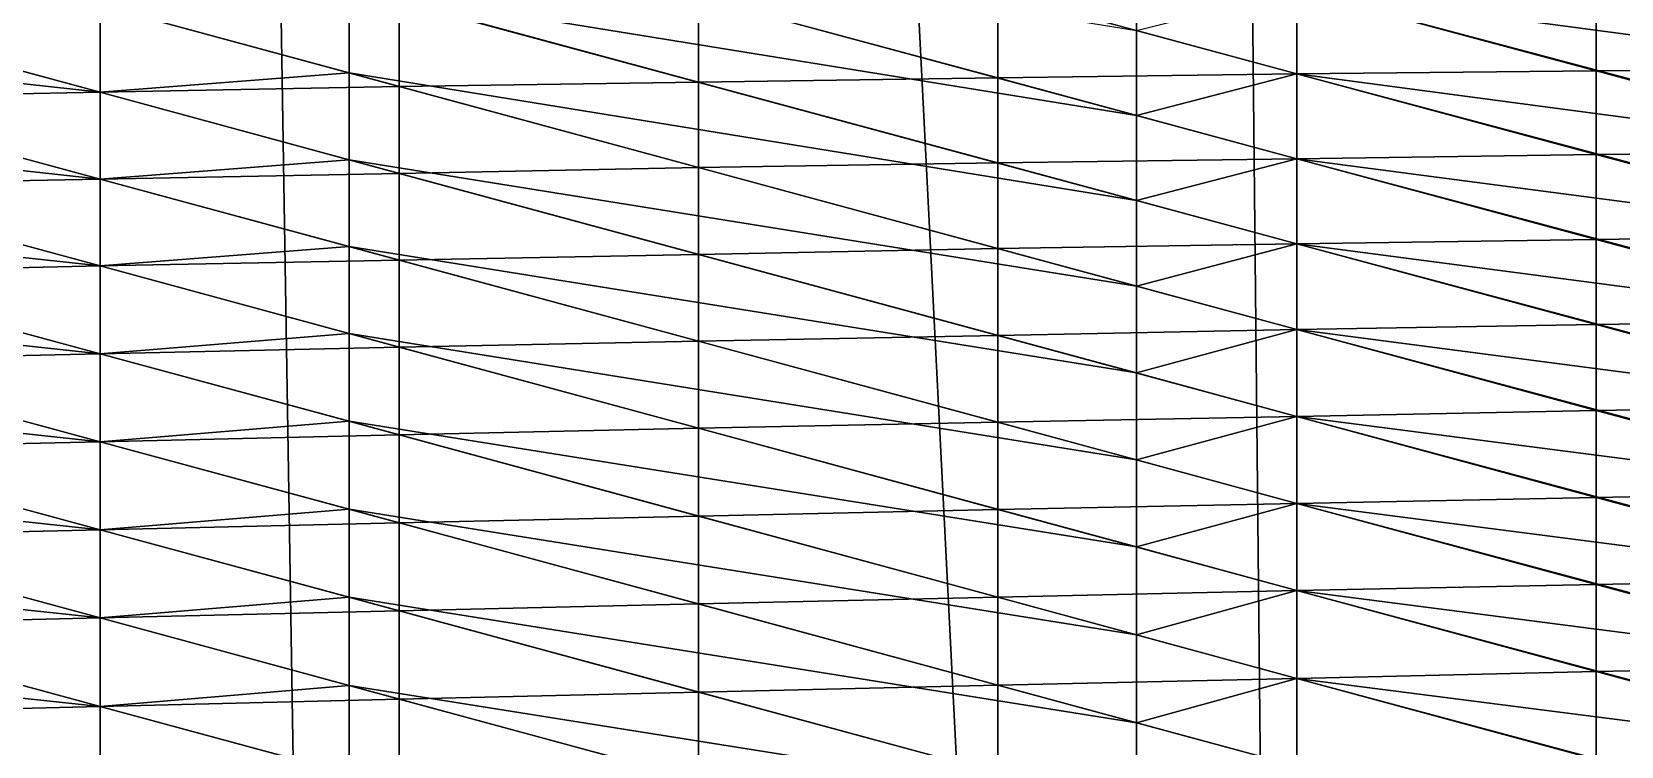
# Model space of a CAD drawing. Header units: metres. Extents: x -3 to 177, y -14 to 14.
# Drawn here: x 18.152 to 21.008, y -7.627 to -6.345 of the extents above; entities that cross this region are included whole.
import ezdxf

# ---------------------------------------------------------------- set-up
doc = ezdxf.new("R2010")
doc.units = ezdxf.units.M
doc.layers.add('ENGINE_ROOM', color=7, linetype='Continuous', true_color=0xa1acbe)
doc.layers.add('HULL', color=7, linetype='Continuous', true_color=0x528ba5)

msp = doc.modelspace()

# ---------------------------------------------------------------- linework, layer by layer
at = {"layer": 'ENGINE_ROOM'}
for points in [[(20.425, 14.067, 14.613), (21.5517, -14.1752, 14.6089), (21.5517, 14.1752, 14.6089)], [(20.1369, 14.0386, 14.6141), (20.425, -14.067, 14.613), (20.425, 14.067, 14.613)], [(20.425, 14.067, 14.613), (20.425, -14.067, 14.613), (21.5517, -14.1752, 14.6089)], [(18.7222, 13.8991, 14.6193), (20.1369, -14.0386, 14.6141), (20.1369, 14.0386, 14.6141)], [(20.1369, 14.0386, 14.6141), (20.1369, -14.0386, 14.6141), (20.425, -14.067, 14.613)], [(18.275, 13.855, 14.621), (18.7222, -13.8991, 14.6193), (18.7222, 13.8991, 14.6193)], [(18.7222, 13.8991, 14.6193), (18.7222, -13.8991, 14.6193), (20.1369, -14.0386, 14.6141)], [(17.3074, 13.7596, 14.6246), (18.275, -13.855, 14.621), (18.275, 13.855, 14.621)], [(18.275, 13.855, 14.621), (18.275, -13.855, 14.621), (18.7222, -13.8991, 14.6193)], [(17.3074, 13.7596, 14.6246), (17.3074, -13.7596, 14.6246), (18.275, -13.855, 14.621)], [(18.7222, -6.2655, 4.5624), (18.7222, -6.1131, 4.4834), (20.1369, -6.4947, 4.1408)], [(18.7222, -6.1131, 4.4834), (20.1369, -6.3422, 4.0585), (20.1369, -6.4947, 4.1408)], [(20.425, -6.27, 3.9005), (20.425, -6.1211, 3.8113), (21.5517, -6.4201, 3.5333)], [(20.425, -6.1211, 3.8113), (21.5517, -6.2716, 3.4409), (21.5517, -6.4201, 3.5333)], [(17.3074, -6.3472, 5.1146), (17.3074, -6.1916, 5.046), (18.275, -6.4533, 4.8177)], [(17.3074, -6.1916, 5.046), (18.275, -6.2977, 4.7466), (18.275, -6.4533, 4.8177)], [(18.275, -6.2977, 4.7466), (18.7222, -6.2655, 4.5624), (18.7222, -6.4186, 4.64)], [(18.7222, -6.4186, 4.64), (18.7222, -6.2655, 4.5624), (20.1369, -6.6474, 4.2229)], [(18.7222, -6.2655, 4.5624), (20.1369, -6.4947, 4.1408), (20.1369, -6.6474, 4.2229)], [(20.1369, -6.3422, 4.0585), (20.425, -6.27, 3.9005), (20.425, -6.4199, 3.9881)], [(20.425, -6.4199, 3.9881), (20.425, -6.27, 3.9005), (21.5517, -6.5697, 3.624)], [(20.425, -6.27, 3.9005), (21.5517, -6.4201, 3.5333), (21.5517, -6.5697, 3.624)], [(18.275, -6.4533, 4.8177), (18.275, -6.2977, 4.7466), (18.7222, -6.4186, 4.64)], [(17.3074, -6.5028, 5.1832), (17.3074, -6.3472, 5.1146), (18.275, -6.6091, 4.8886)], [(17.3074, -6.3472, 5.1146), (18.275, -6.4533, 4.8177), (18.275, -6.6091, 4.8886)], [(20.1369, -6.4947, 4.1408), (20.1369, -6.3422, 4.0585), (20.425, -6.4199, 3.9881)], [(18.275, -6.4533, 4.8177), (18.7222, -6.4186, 4.64), (18.7222, -6.5743, 4.7122)], [(18.7222, -6.5743, 4.7122), (18.7222, -6.4186, 4.64), (20.1369, -6.8012, 4.3026)], [(18.7222, -6.4186, 4.64), (20.1369, -6.6474, 4.2229), (20.1369, -6.8012, 4.3026)], [(20.1369, -6.4947, 4.1408), (20.425, -6.4199, 3.9881), (20.425, -6.5725, 4.071)], [(20.425, -6.5725, 4.071), (20.425, -6.4199, 3.9881), (21.5517, -6.7204, 3.713)], [(20.425, -6.4199, 3.9881), (21.5517, -6.5697, 3.624), (21.5517, -6.7204, 3.713)], [(18.275, -6.6091, 4.8886), (18.275, -6.4533, 4.8177), (18.7222, -6.5743, 4.7122)], [(17.3074, -6.6605, 5.2467), (17.3074, -6.5028, 5.1832), (18.275, -6.765, 4.9593)], [(17.3074, -6.5028, 5.1832), (18.275, -6.6091, 4.8886), (18.275, -6.765, 4.9593)], [(20.1369, -6.6474, 4.2229), (20.1369, -6.4947, 4.1408), (20.425, -6.5725, 4.071)], [(18.275, -6.6091, 4.8886), (18.7222, -6.5743, 4.7122), (18.7222, -6.7302, 4.7841)], [(18.7222, -6.7302, 4.7841), (18.7222, -6.5743, 4.7122), (20.1369, -6.9571, 4.3783)], [(18.7222, -6.5743, 4.7122), (20.1369, -6.8012, 4.3026), (20.1369, -6.9571, 4.3783)], [(20.1369, -6.6474, 4.2229), (20.425, -6.5725, 4.071), (20.425, -6.7251, 4.1537)], [(20.425, -6.7251, 4.1537), (20.425, -6.5725, 4.071), (21.5517, -6.8731, 3.7984)], [(20.425, -6.5725, 4.071), (21.5517, -6.7204, 3.713), (21.5517, -6.8731, 3.7984)], [(18.275, -6.765, 4.9593), (18.275, -6.6091, 4.8886), (18.7222, -6.7302, 4.7841)], [(20.1369, -6.8012, 4.3026), (20.1369, -6.6474, 4.2229), (20.425, -6.7251, 4.1537)], [(17.3074, -6.8183, 5.3101), (17.3074, -6.6605, 5.2467), (18.275, -6.9227, 5.0255)], [(17.3074, -6.6605, 5.2467), (18.275, -6.765, 4.9593), (18.275, -6.9227, 5.0255)], [(18.275, -6.765, 4.9593), (18.7222, -6.7302, 4.7841), (18.7222, -6.8861, 4.8558)], [(18.7222, -6.8861, 4.8558), (18.7222, -6.7302, 4.7841), (20.1369, -7.1132, 4.4535)], [(18.7222, -6.7302, 4.7841), (20.1369, -6.9571, 4.3783), (20.1369, -7.1132, 4.4535)], [(20.1369, -6.8012, 4.3026), (20.425, -6.7251, 4.1537), (20.425, -6.8792, 4.2339)], [(20.425, -6.8792, 4.2339), (20.425, -6.7251, 4.1537), (21.5517, -7.026, 3.8834)], [(20.425, -6.7251, 4.1537), (21.5517, -6.8731, 3.7984), (21.5517, -7.026, 3.8834)], [(18.275, -6.9227, 5.0255), (18.275, -6.765, 4.9593), (18.7222, -6.8861, 4.8558)], [(17.3074, -6.9761, 5.3735), (17.3074, -6.8183, 5.3101), (18.275, -7.0805, 5.0917)], [(17.3074, -6.8183, 5.3101), (18.275, -6.9227, 5.0255), (18.275, -7.0805, 5.0917)], [(20.1369, -6.9571, 4.3783), (20.1369, -6.8012, 4.3026), (20.425, -6.8792, 4.2339)], [(20.1369, -6.9571, 4.3783), (20.425, -6.8792, 4.2339), (20.425, -7.035, 4.3103)], [(20.425, -7.035, 4.3103), (20.425, -6.8792, 4.2339), (21.5517, -7.1807, 3.9652)], [(20.425, -6.8792, 4.2339), (21.5517, -7.026, 3.8834), (21.5517, -7.1807, 3.9652)], [(18.275, -6.9227, 5.0255), (18.7222, -6.8861, 4.8558), (18.7222, -7.0439, 4.9233)], [(18.7222, -7.0439, 4.9233), (18.7222, -6.8861, 4.8558), (20.1369, -7.2695, 4.5283)], [(18.7222, -6.8861, 4.8558), (20.1369, -7.1132, 4.4535), (20.1369, -7.2695, 4.5283)], [(18.275, -7.0805, 5.0917), (18.275, -6.9227, 5.0255), (18.7222, -7.0439, 4.9233)], [(20.1369, -7.1132, 4.4535), (20.1369, -6.9571, 4.3783), (20.425, -7.035, 4.3103)], [(17.3074, -7.1345, 5.4353), (17.3074, -6.9761, 5.3735), (18.275, -7.2384, 5.1577)], [(17.3074, -6.9761, 5.3735), (18.275, -7.0805, 5.0917), (18.275, -7.2384, 5.1577)], [(18.275, -7.0805, 5.0917), (18.7222, -7.0439, 4.9233), (18.7222, -7.2017, 4.9908)], [(18.7222, -7.2017, 4.9908), (18.7222, -7.0439, 4.9233), (20.1369, -7.4272, 4.5999)], [(18.7222, -7.0439, 4.9233), (20.1369, -7.2695, 4.5283), (20.1369, -7.4272, 4.5999)], [(20.1369, -7.1132, 4.4535), (20.425, -7.035, 4.3103), (20.425, -7.1912, 4.3862)], [(20.425, -7.1912, 4.3862), (20.425, -7.035, 4.3103), (21.5517, -7.3367, 4.0443)], [(20.425, -7.035, 4.3103), (21.5517, -7.1807, 3.9652), (21.5517, -7.3367, 4.0443)], [(18.275, -7.2384, 5.1577), (18.275, -7.0805, 5.0917), (18.7222, -7.2017, 4.9908)], [(17.3074, -7.2935, 5.4956), (17.3074, -7.1345, 5.4353), (18.275, -7.3968, 5.2223)], [(17.3074, -7.1345, 5.4353), (18.275, -7.2384, 5.1577), (18.275, -7.3968, 5.2223)], [(20.1369, -7.2695, 4.5283), (20.1369, -7.1132, 4.4535), (20.425, -7.1912, 4.3862)], [(20.1369, -7.2695, 4.5283), (20.425, -7.1912, 4.3862), (20.425, -7.3475, 4.4616)], [(20.425, -7.3475, 4.4616), (20.425, -7.1912, 4.3862), (21.5517, -7.4931, 4.1228)], [(20.425, -7.1912, 4.3862), (21.5517, -7.3367, 4.0443), (21.5517, -7.4931, 4.1228)], [(18.275, -7.2384, 5.1577), (18.7222, -7.2017, 4.9908), (18.7222, -7.3596, 5.0579)], [(18.7222, -7.3596, 5.0579), (18.7222, -7.2017, 4.9908), (20.1369, -7.585, 4.6714)], [(18.7222, -7.2017, 4.9908), (20.1369, -7.4272, 4.5999), (20.1369, -7.585, 4.6714)], [(18.275, -7.3968, 5.2223), (18.275, -7.2384, 5.1577), (18.7222, -7.3596, 5.0579)], [(20.1369, -7.4272, 4.5999), (20.1369, -7.2695, 4.5283), (20.425, -7.3475, 4.4616)], [(17.3074, -7.4527, 5.5554), (17.3074, -7.2935, 5.4956), (18.275, -7.5557, 5.2857)], [(17.3074, -7.2935, 5.4956), (18.275, -7.3968, 5.2223), (18.275, -7.5557, 5.2857)], [(18.275, -7.3968, 5.2223), (18.7222, -7.3596, 5.0579), (18.7222, -7.518, 5.1238)], [(18.7222, -7.518, 5.1238), (18.7222, -7.3596, 5.0579), (20.1369, -7.7431, 4.7424)], [(18.7222, -7.3596, 5.0579), (20.1369, -7.585, 4.6714), (20.1369, -7.7431, 4.7424)], [(20.1369, -7.4272, 4.5999), (20.425, -7.3475, 4.4616), (20.425, -7.5053, 4.534)], [(20.425, -7.5053, 4.534), (20.425, -7.3475, 4.4616), (21.5517, -7.6499, 4.2006)], [(20.425, -7.3475, 4.4616), (21.5517, -7.4931, 4.1228), (21.5517, -7.6499, 4.2006)], [(18.275, -7.5557, 5.2857), (18.275, -7.3968, 5.2223), (18.7222, -7.518, 5.1238)], [(20.1369, -7.585, 4.6714), (20.1369, -7.4272, 4.5999), (20.425, -7.5053, 4.534)], [(17.3074, -7.6121, 5.6148), (17.3074, -7.4527, 5.5554), (18.275, -7.7148, 5.3486)], [(17.3074, -7.4527, 5.5554), (18.275, -7.5557, 5.2857), (18.275, -7.7148, 5.3486)], [(20.1369, -7.585, 4.6714), (20.425, -7.5053, 4.534), (20.425, -7.6631, 4.6064)], [(20.425, -7.6631, 4.6064), (20.425, -7.5053, 4.534), (21.5517, -7.8077, 4.2761)], [(20.425, -7.5053, 4.534), (21.5517, -7.6499, 4.2006), (21.5517, -7.8077, 4.2761)], [(18.275, -7.5557, 5.2857), (18.7222, -7.518, 5.1238), (18.7222, -7.6769, 5.1886)], [(18.7222, -7.6769, 5.1886), (18.7222, -7.518, 5.1238), (20.1369, -7.9015, 4.8123)], [(18.7222, -7.518, 5.1238), (20.1369, -7.7431, 4.7424), (20.1369, -7.9015, 4.8123)], [(18.275, -7.7148, 5.3486), (18.275, -7.5557, 5.2857), (18.7222, -7.6769, 5.1886)], [(20.1369, -7.7431, 4.7424), (20.1369, -7.585, 4.6714), (20.425, -7.6631, 4.6064)], [(17.3074, -7.7715, 5.674), (17.3074, -7.6121, 5.6148), (18.275, -7.874, 5.4113)], [(17.3074, -7.6121, 5.6148), (18.275, -7.7148, 5.3486), (18.275, -7.874, 5.4113)]]:
    msp.add_3dface(points, dxfattribs=at)
at = {"layer": 'HULL'}
for points in [[(19.35, -6.2824, 4.3314), (19.8875, -6.275, 4.1195), (19.8875, -6.4275, 4.2012)], [(19.8875, -6.275, 4.1195), (20.425, -6.27, 3.9005), (20.425, -6.4199, 3.9881)], [(19.8875, -6.4275, 4.2012), (19.8875, -6.275, 4.1195), (20.425, -6.4199, 3.9881)], [(20.425, -6.27, 3.9005), (20.9625, -6.2655, 3.6784), (20.9625, -6.4147, 3.7684)], [(20.425, -6.4199, 3.9881), (20.425, -6.27, 3.9005), (20.9625, -6.4147, 3.7684)], [(20.9625, -6.2655, 3.6784), (21.5, -6.2614, 3.4531), (21.5, -6.4098, 3.5456)], [(20.9625, -6.4147, 3.7684), (20.9625, -6.2655, 3.6784), (21.5, -6.4098, 3.5456)], [(17.7375, -6.3079, 4.9445), (18.275, -6.2977, 4.7466), (18.275, -6.4533, 4.8177)], [(17.7375, -6.4636, 5.0141), (17.7375, -6.3079, 4.9445), (18.275, -6.4533, 4.8177)], [(18.275, -6.2977, 4.7466), (18.8125, -6.2899, 4.5407), (18.8125, -6.443, 4.6184)], [(18.275, -6.4533, 4.8177), (18.275, -6.2977, 4.7466), (18.8125, -6.443, 4.6184)], [(18.8125, -6.2899, 4.5407), (19.35, -6.2824, 4.3314), (19.35, -6.4349, 4.4117)], [(18.8125, -6.443, 4.6184), (18.8125, -6.2899, 4.5407), (19.35, -6.4349, 4.4117)], [(19.35, -6.4349, 4.4117), (19.35, -6.2824, 4.3314), (19.8875, -6.4275, 4.2012)], [(19.8875, -6.4275, 4.2012), (20.425, -6.4199, 3.9881), (20.425, -6.5725, 4.071)], [(20.425, -6.4199, 3.9881), (20.9625, -6.4147, 3.7684), (20.9625, -6.5649, 3.8567)], [(20.425, -6.5725, 4.071), (20.425, -6.4199, 3.9881), (20.9625, -6.5649, 3.8567)], [(20.9625, -6.4147, 3.7684), (21.5, -6.4098, 3.5456), (21.5, -6.5593, 3.6363)], [(20.9625, -6.5649, 3.8567), (20.9625, -6.4147, 3.7684), (21.5, -6.5593, 3.6363)], [(18.275, -6.4533, 4.8177), (18.8125, -6.443, 4.6184), (18.8125, -6.5988, 4.6908)], [(18.8125, -6.443, 4.6184), (19.35, -6.4349, 4.4117), (19.35, -6.5884, 4.4903)], [(18.8125, -6.5988, 4.6908), (18.8125, -6.443, 4.6184), (19.35, -6.5884, 4.4903)], [(19.35, -6.4349, 4.4117), (19.8875, -6.4275, 4.2012), (19.8875, -6.58, 4.2827)], [(19.35, -6.5884, 4.4903), (19.35, -6.4349, 4.4117), (19.8875, -6.58, 4.2827)], [(19.8875, -6.58, 4.2827), (19.8875, -6.4275, 4.2012), (20.425, -6.5725, 4.071)], [(17.7375, -6.4636, 5.0141), (18.275, -6.4533, 4.8177), (18.275, -6.6091, 4.8886)], [(17.7375, -6.6193, 5.0837), (17.7375, -6.4636, 5.0141), (18.275, -6.6091, 4.8886)], [(18.275, -6.6091, 4.8886), (18.275, -6.4533, 4.8177), (18.8125, -6.5988, 4.6908)], [(20.425, -6.5725, 4.071), (20.9625, -6.5649, 3.8567), (20.9625, -6.7175, 3.9409)], [(20.9625, -6.5649, 3.8567), (21.5, -6.5593, 3.6363), (21.5, -6.7098, 3.7254)], [(20.9625, -6.7175, 3.9409), (20.9625, -6.5649, 3.8567), (21.5, -6.7098, 3.7254)], [(18.8125, -6.5988, 4.6908), (19.35, -6.5884, 4.4903), (19.35, -6.7442, 4.564)], [(19.35, -6.5884, 4.4903), (19.8875, -6.58, 4.2827), (19.8875, -6.7338, 4.3621)], [(19.35, -6.7442, 4.564), (19.35, -6.5884, 4.4903), (19.8875, -6.7338, 4.3621)], [(19.8875, -6.58, 4.2827), (20.425, -6.5725, 4.071), (20.425, -6.7251, 4.1537)], [(19.8875, -6.7338, 4.3621), (19.8875, -6.58, 4.2827), (20.425, -6.7251, 4.1537)], [(20.425, -6.7251, 4.1537), (20.425, -6.5725, 4.071), (20.9625, -6.7175, 3.9409)], [(17.7375, -6.6193, 5.0837), (18.275, -6.6091, 4.8886), (18.275, -6.765, 4.9593)], [(17.7375, -6.7771, 5.1484), (17.7375, -6.6193, 5.0837), (18.275, -6.765, 4.9593)], [(18.275, -6.6091, 4.8886), (18.8125, -6.5988, 4.6908), (18.8125, -6.7546, 4.763)], [(18.275, -6.765, 4.9593), (18.275, -6.6091, 4.8886), (18.8125, -6.7546, 4.763)], [(18.8125, -6.7546, 4.763), (18.8125, -6.5988, 4.6908), (19.35, -6.7442, 4.564)], [(19.35, -6.7442, 4.564), (19.8875, -6.7338, 4.3621), (19.8875, -6.8896, 4.4371)], [(19.8875, -6.7338, 4.3621), (20.425, -6.7251, 4.1537), (20.425, -6.8792, 4.2339)], [(19.8875, -6.8896, 4.4371), (19.8875, -6.7338, 4.3621), (20.425, -6.8792, 4.2339)], [(20.425, -6.7251, 4.1537), (20.9625, -6.7175, 3.9409), (20.9625, -6.8702, 4.0248)], [(20.425, -6.8792, 4.2339), (20.425, -6.7251, 4.1537), (20.9625, -6.8702, 4.0248)], [(20.9625, -6.7175, 3.9409), (21.5, -6.7098, 3.7254), (21.5, -6.8625, 3.8107)], [(20.9625, -6.8702, 4.0248), (20.9625, -6.7175, 3.9409), (21.5, -6.8625, 3.8107)], [(17.7375, -6.7771, 5.1484), (18.275, -6.765, 4.9593), (18.275, -6.9227, 5.0255)], [(18.275, -6.765, 4.9593), (18.8125, -6.7546, 4.763), (18.8125, -6.9106, 4.8348)], [(18.275, -6.9227, 5.0255), (18.275, -6.765, 4.9593), (18.8125, -6.9106, 4.8348)], [(18.8125, -6.7546, 4.763), (19.35, -6.7442, 4.564), (19.35, -6.9001, 4.6374)], [(18.8125, -6.9106, 4.8348), (18.8125, -6.7546, 4.763), (19.35, -6.9001, 4.6374)], [(19.35, -6.9001, 4.6374), (19.35, -6.7442, 4.564), (19.8875, -6.8896, 4.4371)], [(17.7375, -6.9349, 5.213), (17.7375, -6.7771, 5.1484), (18.275, -6.9227, 5.0255)], [(19.8875, -6.8896, 4.4371), (20.425, -6.8792, 4.2339), (20.425, -7.035, 4.3103)], [(20.425, -6.8792, 4.2339), (20.9625, -6.8702, 4.0248), (20.9625, -7.0245, 4.1057)], [(20.425, -7.035, 4.3103), (20.425, -6.8792, 4.2339), (20.9625, -7.0245, 4.1057)], [(20.9625, -6.8702, 4.0248), (21.5, -6.8625, 3.8107), (21.5, -7.0153, 3.8958)], [(20.9625, -7.0245, 4.1057), (20.9625, -6.8702, 4.0248), (21.5, -7.0153, 3.8958)], [(18.8125, -6.9106, 4.8348), (19.35, -6.9001, 4.6374), (19.35, -7.0562, 4.7104)], [(19.35, -6.9001, 4.6374), (19.8875, -6.8896, 4.4371), (19.8875, -7.0456, 4.5118)], [(19.35, -7.0562, 4.7104), (19.35, -6.9001, 4.6374), (19.8875, -7.0456, 4.5118)], [(19.8875, -7.0456, 4.5118), (19.8875, -6.8896, 4.4371), (20.425, -7.035, 4.3103)], [(17.7375, -6.9349, 5.213), (18.275, -6.9227, 5.0255), (18.275, -7.0805, 5.0917)], [(17.7375, -7.0927, 5.2776), (17.7375, -6.9349, 5.213), (18.275, -7.0805, 5.0917)], [(18.275, -6.9227, 5.0255), (18.8125, -6.9106, 4.8348), (18.8125, -7.0684, 4.9027)], [(18.275, -7.0805, 5.0917), (18.275, -6.9227, 5.0255), (18.8125, -7.0684, 4.9027)], [(18.8125, -7.0684, 4.9027), (18.8125, -6.9106, 4.8348), (19.35, -7.0562, 4.7104)], [(20.9625, -7.0245, 4.1057), (21.5, -7.0153, 3.8958), (21.5, -7.1699, 3.9775)], [(19.35, -7.0562, 4.7104), (19.8875, -7.0456, 4.5118), (19.8875, -7.2019, 4.586)], [(19.8875, -7.0456, 4.5118), (20.425, -7.035, 4.3103), (20.425, -7.1912, 4.3862)], [(19.8875, -7.2019, 4.586), (19.8875, -7.0456, 4.5118), (20.425, -7.1912, 4.3862)], [(20.425, -7.035, 4.3103), (20.9625, -7.0245, 4.1057), (20.9625, -7.1804, 4.1835)], [(20.425, -7.1912, 4.3862), (20.425, -7.035, 4.3103), (20.9625, -7.1804, 4.1835)], [(20.9625, -7.1804, 4.1835), (20.9625, -7.0245, 4.1057), (21.5, -7.1699, 3.9775)], [(17.7375, -7.0927, 5.2776), (18.275, -7.0805, 5.0917), (18.275, -7.2384, 5.1577)], [(18.275, -7.0805, 5.0917), (18.8125, -7.0684, 4.9027), (18.8125, -7.2261, 4.9704)], [(18.275, -7.2384, 5.1577), (18.275, -7.0805, 5.0917), (18.8125, -7.2261, 4.9704)], [(18.8125, -7.0684, 4.9027), (19.35, -7.0562, 4.7104), (19.35, -7.214, 4.7798)], [(18.8125, -7.2261, 4.9704), (18.8125, -7.0684, 4.9027), (19.35, -7.214, 4.7798)], [(19.35, -7.214, 4.7798), (19.35, -7.0562, 4.7104), (19.8875, -7.2019, 4.586)], [(17.7375, -7.2511, 5.3406), (17.7375, -7.0927, 5.2776), (18.275, -7.2384, 5.1577)], [(19.8875, -7.2019, 4.586), (20.425, -7.1912, 4.3862), (20.425, -7.3475, 4.4616)], [(20.425, -7.1912, 4.3862), (20.9625, -7.1804, 4.1835), (20.9625, -7.3367, 4.2606)], [(20.425, -7.3475, 4.4616), (20.425, -7.1912, 4.3862), (20.9625, -7.3367, 4.2606)], [(20.9625, -7.1804, 4.1835), (21.5, -7.1699, 3.9775), (21.5, -7.3259, 4.0566)], [(20.9625, -7.3367, 4.2606), (20.9625, -7.1804, 4.1835), (21.5, -7.3259, 4.0566)], [(18.8125, -7.2261, 4.9704), (19.35, -7.214, 4.7798), (19.35, -7.3718, 4.8491)], [(19.35, -7.214, 4.7798), (19.8875, -7.2019, 4.586), (19.8875, -7.3596, 4.6569)], [(19.35, -7.3718, 4.8491), (19.35, -7.214, 4.7798), (19.8875, -7.3596, 4.6569)], [(19.8875, -7.3596, 4.6569), (19.8875, -7.2019, 4.586), (20.425, -7.3475, 4.4616)], [(17.7375, -7.2511, 5.3406), (18.275, -7.2384, 5.1577), (18.275, -7.3968, 5.2223)], [(17.7375, -7.4101, 5.4023), (17.7375, -7.2511, 5.3406), (18.275, -7.3968, 5.2223)], [(18.275, -7.2384, 5.1577), (18.8125, -7.2261, 4.9704), (18.8125, -7.3841, 5.0378)], [(18.275, -7.3968, 5.2223), (18.275, -7.2384, 5.1577), (18.8125, -7.3841, 5.0378)], [(18.8125, -7.3841, 5.0378), (18.8125, -7.2261, 4.9704), (19.35, -7.3718, 4.8491)], [(20.425, -7.3475, 4.4616), (20.9625, -7.3367, 4.2606), (20.9625, -7.4932, 4.3372)], [(20.9625, -7.3367, 4.2606), (21.5, -7.3259, 4.0566), (21.5, -7.4822, 4.135)], [(20.9625, -7.4932, 4.3372), (20.9625, -7.3367, 4.2606), (21.5, -7.4822, 4.135)], [(19.35, -7.3718, 4.8491), (19.8875, -7.3596, 4.6569), (19.8875, -7.5174, 4.7277)], [(19.8875, -7.3596, 4.6569), (20.425, -7.3475, 4.4616), (20.425, -7.5053, 4.534)], [(19.8875, -7.5174, 4.7277), (19.8875, -7.3596, 4.6569), (20.425, -7.5053, 4.534)], [(20.425, -7.5053, 4.534), (20.425, -7.3475, 4.4616), (20.9625, -7.4932, 4.3372)], [(18.275, -7.3968, 5.2223), (18.8125, -7.3841, 5.0378), (18.8125, -7.5425, 5.104)], [(18.8125, -7.3841, 5.0378), (19.35, -7.3718, 4.8491), (19.35, -7.5298, 4.9179)], [(18.8125, -7.5425, 5.104), (18.8125, -7.3841, 5.0378), (19.35, -7.5298, 4.9179)], [(19.35, -7.5298, 4.9179), (19.35, -7.3718, 4.8491), (19.8875, -7.5174, 4.7277)], [(17.7375, -7.4101, 5.4023), (18.275, -7.3968, 5.2223), (18.275, -7.5557, 5.2857)], [(17.7375, -7.5692, 5.4635), (17.7375, -7.4101, 5.4023), (18.275, -7.5557, 5.2857)], [(18.275, -7.5557, 5.2857), (18.275, -7.3968, 5.2223), (18.8125, -7.5425, 5.104)], [(19.8875, -7.5174, 4.7277), (20.425, -7.5053, 4.534), (20.425, -7.6631, 4.6064)], [(20.425, -7.5053, 4.534), (20.9625, -7.4932, 4.3372), (20.9625, -7.6509, 4.4111)], [(20.425, -7.6631, 4.6064), (20.425, -7.5053, 4.534), (20.9625, -7.6509, 4.4111)], [(20.9625, -7.4932, 4.3372), (21.5, -7.4822, 4.135), (21.5, -7.6388, 4.2128)], [(20.9625, -7.6509, 4.4111), (20.9625, -7.4932, 4.3372), (21.5, -7.6388, 4.2128)], [(18.8125, -7.5425, 5.104), (19.35, -7.5298, 4.9179), (19.35, -7.6882, 4.9856)], [(19.35, -7.5298, 4.9179), (19.8875, -7.5174, 4.7277), (19.8875, -7.6754, 4.798)], [(19.35, -7.6882, 4.9856), (19.35, -7.5298, 4.9179), (19.8875, -7.6754, 4.798)], [(19.8875, -7.6754, 4.798), (19.8875, -7.5174, 4.7277), (20.425, -7.6631, 4.6064)], [(17.7375, -7.5692, 5.4635), (18.275, -7.5557, 5.2857), (18.275, -7.7148, 5.3486)], [(18.275, -7.5557, 5.2857), (18.8125, -7.5425, 5.104), (18.8125, -7.7014, 5.169)], [(18.275, -7.7148, 5.3486), (18.275, -7.5557, 5.2857), (18.8125, -7.7014, 5.169)], [(18.8125, -7.7014, 5.169), (18.8125, -7.5425, 5.104), (19.35, -7.6882, 4.9856)], [(17.7375, -7.7285, 5.5243), (17.7375, -7.5692, 5.4635), (18.275, -7.7148, 5.3486)]]:
    msp.add_3dface(points, dxfattribs=at)

doc.saveas('drawing.dxf')
